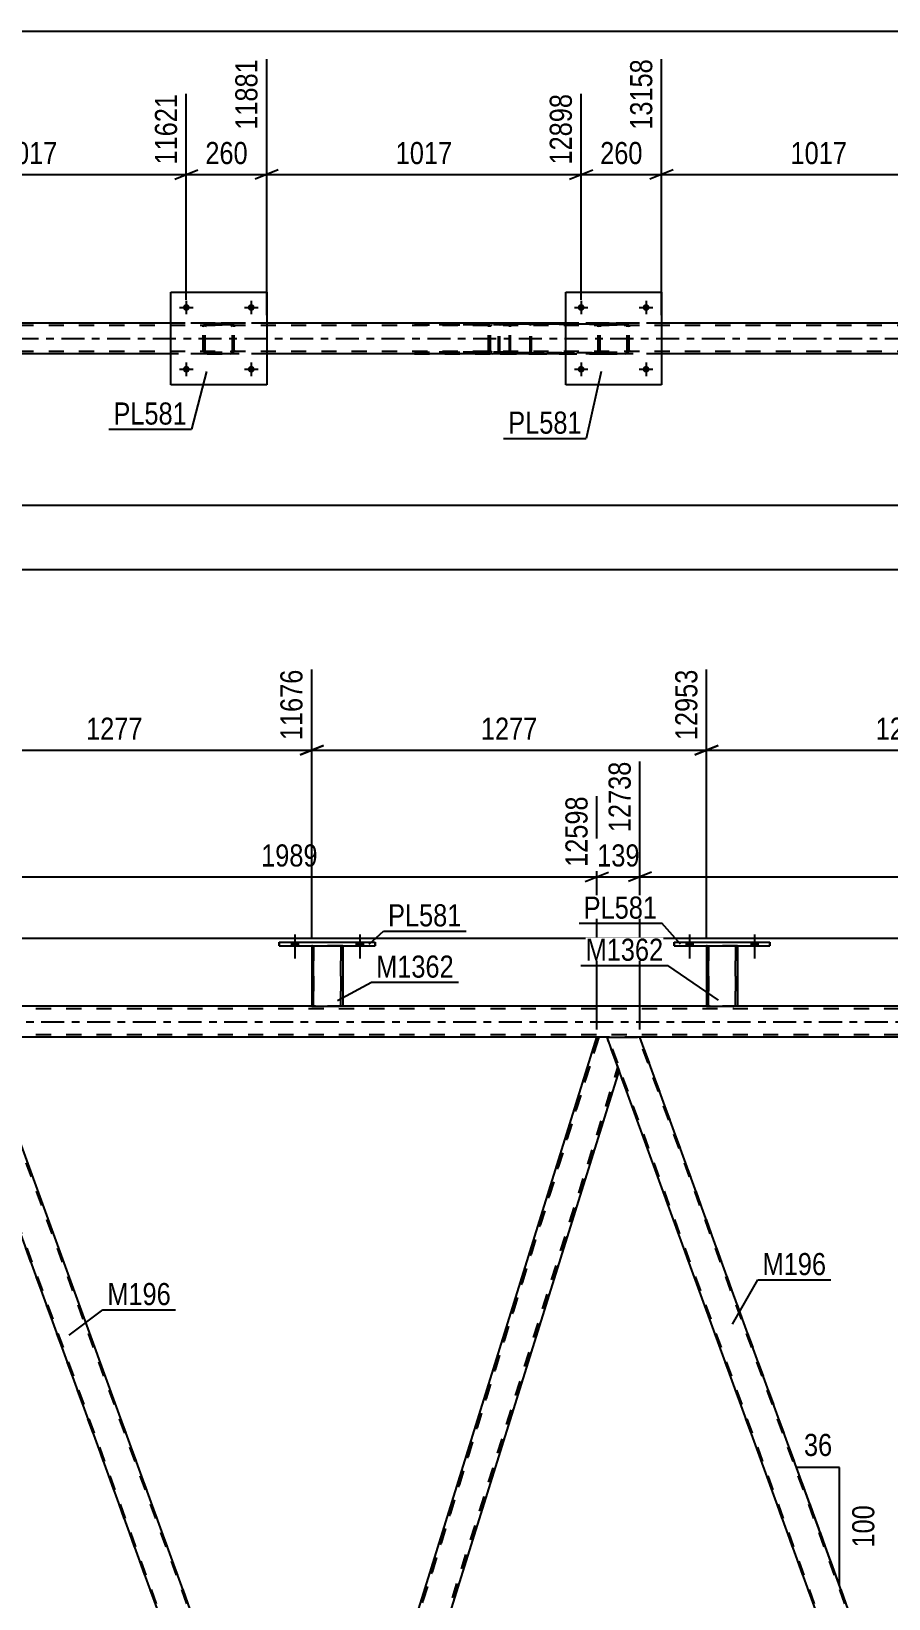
# Model space of a CAD drawing. Header units: millimetres. Extents: x 0 to 1757, y 0 to 560.
# Drawn here: x 1466.3 to 1577.2, y 352.1 to 555 of the extents above; entities that cross this region are included whole.
import ezdxf

# ---------------------------------------------------------------- set-up
doc = ezdxf.new("R2010")
doc.units = ezdxf.units.MM
doc.linetypes.add('DXK_LINE_DOT2', pattern=[3.9198, 1.9599, -1.9599])
doc.linetypes.add('DXK_LINE_DOT3', pattern=[5.9187, 2.979, -0.9799, 0.9799, -0.9799])
doc.styles.add('Arial Narrow', font='ARIALN.TTF', dxfattribs={"height": 0.2})

# ---------------------------------------------------------------- blocks, each defined once
blk = doc.blocks.new('Part-814276635-2739 - 2523')
at = {"color": 2, "linetype": 'Continuous'}
for p, q in [((1484.36, 509.28), (1484.36, 521.28)), ((1484.36, 521.28), (1496.76, 521.28)), ((1496.76, 521.28), (1496.76, 509.28)), ((1496.76, 509.28), (1484.36, 509.28))]:
    blk.add_line(p, q, dxfattribs=at)
blk = doc.blocks.new('Part-814276635-2734 - 2523')
at = {"color": 7, "linetype": 'DXK_LINE_DOT2'}
for p, q in [((1539.64, 516.8), (1539.68, 516.99)), ((1539.68, 516.99), (1539.64, 516.8)), ((1539.64, 513.76), (1539.64, 516.8)), ((1539.9, 516.9), (1539.88, 516.8)), ((1539.88, 513.76), (1539.88, 516.8)), ((1539.9, 516.9), (1539.95, 516.97)), ((1539.95, 516.97), (1539.9, 516.9)), ((1539.94, 517.25), (1540.12, 517.28)), ((1540.12, 517.28), (1539.94, 517.25)), ((1539.95, 516.97), (1540.03, 517.03)), ((1540.03, 517.03), (1539.95, 516.97)), ((1540.03, 517.03), (1540.12, 517.04)), ((1540.12, 517.04), (1540.03, 517.03)), ((1540.12, 517.28), (1543.16, 517.28)), ((1540.12, 517.28), (1540.12, 517.28)), ((1540.12, 517.28), (1543.16, 517.28)), ((1540.12, 517.04), (1543.16, 517.04)), ((1540.12, 517.04), (1540.12, 517.04)), ((1543.16, 517.04), (1540.12, 517.04)), ((1543.16, 517.28), (1543.16, 517.28)), ((1543.16, 517.28), (1543.35, 517.25)), ((1543.35, 517.25), (1543.16, 517.28)), ((1543.16, 517.04), (1543.16, 517.04)), ((1543.16, 517.04), (1543.25, 517.03)), ((1543.25, 517.03), (1543.16, 517.04)), ((1543.25, 517.03), (1543.33, 516.97)), ((1543.33, 516.97), (1543.25, 517.03)), ((1543.33, 516.97), (1543.38, 516.9)), ((1543.4, 516.8), (1543.38, 516.9)), ((1543.4, 513.76), (1543.4, 516.8)), ((1543.61, 516.99), (1543.64, 516.8)), ((1543.64, 516.8), (1543.61, 516.99)), ((1543.64, 513.76), (1543.64, 516.8)), ((1539.68, 513.58), (1539.64, 513.76)), ((1539.64, 513.76), (1539.68, 513.58)), ((1539.9, 513.67), (1539.88, 513.76)), ((1539.95, 513.6), (1539.9, 513.67)), ((1540.03, 513.54), (1539.95, 513.6)), ((1539.95, 513.6), (1540.03, 513.54)), ((1540.12, 513.52), (1540.03, 513.54)), ((1540.03, 513.54), (1540.12, 513.52)), ((1540.12, 513.52), (1543.16, 513.52)), ((1540.12, 513.52), (1540.12, 513.52)), ((1540.12, 513.52), (1543.16, 513.52)), ((1543.25, 513.54), (1543.16, 513.52)), ((1543.16, 513.52), (1543.25, 513.54)), ((1543.16, 513.52), (1543.16, 513.52)), ((1543.33, 513.6), (1543.25, 513.54)), ((1543.25, 513.54), (1543.33, 513.6)), ((1543.38, 513.67), (1543.33, 513.6)), ((1543.33, 513.6), (1543.38, 513.67)), ((1543.4, 513.76), (1543.38, 513.67)), ((1543.64, 513.76), (1543.61, 513.58)), ((1543.61, 513.58), (1543.64, 513.76)), ((1540.12, 513.28), (1539.94, 513.32)), ((1539.94, 513.32), (1540.12, 513.28)), ((1540.12, 513.28), (1543.16, 513.28)), ((1540.12, 513.28), (1540.12, 513.28)), ((1540.12, 513.28), (1543.16, 513.28)), ((1543.35, 513.32), (1543.16, 513.28)), ((1543.16, 513.28), (1543.35, 513.32)), ((1543.16, 513.28), (1543.16, 513.28))]:
    blk.add_line(p, q, dxfattribs=at)
at = {"color": 7, "linetype": 'DXK_LINE_DOT3'}
blk.add_line((1541.64, 515.28), (1541.64, 515.28), dxfattribs=at)
at = {"color": 7, "linetype": 'DXK_LINE_DOT2'}
for centre, start, end in [((1540.12, 516.8), 112.5001, 157.5001), ((1540.12, 516.8), 112.5001, 157.5001), ((1543.16, 516.8), 22.5001, 67.5001), ((1543.16, 516.8), 22.5001, 67.5001), ((1540.12, 513.76), 202.5001, 247.5001), ((1540.12, 513.76), 202.5001, 247.5001), ((1543.16, 513.76), 292.5001, 337.5001), ((1543.16, 513.76), 292.5001, 337.5001)]:
    blk.add_arc(centre, 0.48, start, end, dxfattribs=at)
blk = doc.blocks.new('Part-814276635-2614 - 2523')
at = {"color": 7, "linetype": 'DXK_LINE_DOT2'}
for p, q in [((1670.42, 516.96), (1067.72, 516.96)), ((1670.42, 517.28), (1094.96, 517.28)), ((1496.76, 517.28), (1484.36, 517.28)), ((1547.84, 517.28), (1535.44, 517.28)), ((1670.42, 513.6), (1067.72, 513.6)), ((1650, 513.28), (1075.72, 513.28)), ((1496.76, 513.28), (1484.36, 513.28)), ((1547.84, 513.28), (1535.44, 513.28))]:
    blk.add_line(p, q, dxfattribs=at)
at = {"color": 2, "linetype": 'Continuous'}
for p, q in [((1484.36, 517.28), (1445.68, 517.28)), ((1535.44, 517.28), (1496.76, 517.28)), ((1586.52, 517.28), (1547.84, 517.28)), ((1484.36, 513.28), (1445.68, 513.28)), ((1535.44, 513.28), (1496.76, 513.28)), ((1586.52, 513.28), (1547.84, 513.28))]:
    blk.add_line(p, q, dxfattribs=at)
at = {"color": 7, "linetype": 'DXK_LINE_DOT3'}
blk.add_line((1067.72, 515.28), (1670.42, 515.28), dxfattribs=at)
blk = doc.blocks.new('Part-814276635-2649 - 2523')
at = {"color": 7, "linetype": 'DXK_LINE_DOT2'}
for p, q in [((1515.88, 517.28), (1525.95, 517.28)), ((1515.88, 517.04), (1525.95, 517.04)), ((1528.04, 517.28), (1519.07, 517.28)), ((1528.04, 517.04), (1519.07, 517.04)), ((1525.47, 516.94), (1525.44, 516.8)), ((1525.44, 513.76), (1525.44, 516.8)), ((1525.48, 516.99), (1525.47, 516.94)), ((1525.7, 516.8), (1525.71, 516.9)), ((1525.7, 513.76), (1525.7, 516.8)), ((1525.71, 516.9), (1525.77, 516.97)), ((1525.95, 517.28), (1525.75, 517.25)), ((1525.77, 516.97), (1525.85, 517.03)), ((1525.85, 517.03), (1525.95, 517.04)), ((1525.95, 517.28), (1528.04, 517.28)), ((1528.04, 517.04), (1525.95, 517.04)), ((1526.76, 517.28), (1526.76, 517.04)), ((1528.14, 517.25), (1528.04, 517.28)), ((1528.04, 517.04), (1528.09, 517.03)), ((1528.09, 517.03), (1528.13, 516.97)), ((1528.13, 516.97), (1528.16, 516.9)), ((1528.23, 517.14), (1528.14, 517.25)), ((1528.16, 516.9), (1528.17, 516.8)), ((1528.17, 513.76), (1528.17, 516.8)), ((1528.29, 516.99), (1528.23, 517.14)), ((1528.31, 516.8), (1528.29, 516.99)), ((1528.31, 513.76), (1528.31, 516.8)), ((1515.88, 513.52), (1526.96, 513.52)), ((1528.04, 513.52), (1519.07, 513.52)), ((1525.44, 513.76), (1525.46, 513.68)), ((1525.46, 513.68), (1525.48, 513.58)), ((1525.71, 513.67), (1525.7, 513.76)), ((1525.77, 513.6), (1525.71, 513.67)), ((1525.85, 513.54), (1525.77, 513.6)), ((1525.95, 513.52), (1525.85, 513.54)), ((1526.76, 513.28), (1526.76, 513.52)), ((1526.96, 513.52), (1528.04, 513.52)), ((1528.09, 513.54), (1528.04, 513.52)), ((1528.13, 513.6), (1528.09, 513.54)), ((1528.16, 513.67), (1528.13, 513.6)), ((1528.14, 513.32), (1528.23, 513.43)), ((1528.17, 513.76), (1528.16, 513.67)), ((1528.23, 513.43), (1528.24, 513.46)), ((1528.24, 513.46), (1528.29, 513.58)), ((1528.29, 513.58), (1528.31, 513.76)), ((1515.88, 513.28), (1525.95, 513.28)), ((1528.04, 513.28), (1519.07, 513.28)), ((1525.75, 513.32), (1525.95, 513.28)), ((1528.04, 513.28), (1525.95, 513.28)), ((1528.04, 513.28), (1528.14, 513.32))]:
    blk.add_line(p, q, dxfattribs=at)
blk.add_arc((1525.93, 513.78), 0.492, 203.8496, 248.806, dxfattribs=at)
blk = doc.blocks.new('Part-814276635-2733 - 2523')
at = {"color": 2, "linetype": 'Continuous'}
for p, q in [((1535.44, 509.28), (1535.44, 521.28)), ((1535.44, 521.28), (1547.84, 521.28)), ((1547.84, 521.28), (1547.84, 509.28)), ((1547.84, 509.28), (1535.44, 509.28))]:
    blk.add_line(p, q, dxfattribs=at)
blk = doc.blocks.new('Part-814276635-2750 - 2523')
at = {"color": 7, "linetype": 'DXK_LINE_DOT2'}
for p, q in [((1488.56, 516.8), (1488.6, 516.99)), ((1488.6, 516.99), (1488.56, 516.8)), ((1488.56, 513.76), (1488.56, 516.8)), ((1488.82, 516.9), (1488.8, 516.8)), ((1488.8, 513.76), (1488.8, 516.8)), ((1488.82, 516.9), (1488.87, 516.97)), ((1488.87, 516.97), (1488.82, 516.9)), ((1488.86, 517.25), (1489.04, 517.28)), ((1489.04, 517.28), (1488.86, 517.25)), ((1488.87, 516.97), (1488.95, 517.03)), ((1488.95, 517.03), (1488.87, 516.97)), ((1488.95, 517.03), (1489.04, 517.04)), ((1489.04, 517.04), (1488.95, 517.03)), ((1489.04, 517.28), (1492.08, 517.28)), ((1489.04, 517.28), (1489.04, 517.28)), ((1489.04, 517.28), (1492.08, 517.28)), ((1489.04, 517.04), (1492.08, 517.04)), ((1489.04, 517.04), (1489.04, 517.04)), ((1492.08, 517.04), (1489.04, 517.04)), ((1492.08, 517.28), (1492.08, 517.28)), ((1492.08, 517.28), (1492.27, 517.25)), ((1492.27, 517.25), (1492.08, 517.28)), ((1492.08, 517.04), (1492.08, 517.04)), ((1492.08, 517.04), (1492.17, 517.03)), ((1492.17, 517.03), (1492.08, 517.04)), ((1492.17, 517.03), (1492.25, 516.97)), ((1492.25, 516.97), (1492.17, 517.03)), ((1492.25, 516.97), (1492.3, 516.9)), ((1492.32, 516.8), (1492.3, 516.9)), ((1492.32, 513.76), (1492.32, 516.8)), ((1492.53, 516.99), (1492.56, 516.8)), ((1492.56, 516.8), (1492.53, 516.99)), ((1492.56, 513.76), (1492.56, 516.8)), ((1488.6, 513.58), (1488.56, 513.76)), ((1488.56, 513.76), (1488.6, 513.58)), ((1488.82, 513.67), (1488.8, 513.76)), ((1488.87, 513.59), (1488.82, 513.67)), ((1488.95, 513.54), (1488.87, 513.59)), ((1488.87, 513.59), (1488.95, 513.54)), ((1489.04, 513.52), (1488.95, 513.54)), ((1488.95, 513.54), (1489.04, 513.52)), ((1489.04, 513.52), (1492.08, 513.52)), ((1489.04, 513.52), (1489.04, 513.52)), ((1489.04, 513.52), (1492.08, 513.52)), ((1492.17, 513.54), (1492.08, 513.52)), ((1492.08, 513.52), (1492.17, 513.54)), ((1492.08, 513.52), (1492.08, 513.52)), ((1492.25, 513.59), (1492.17, 513.54)), ((1492.17, 513.54), (1492.25, 513.59)), ((1492.3, 513.67), (1492.25, 513.59)), ((1492.25, 513.59), (1492.3, 513.67)), ((1492.32, 513.76), (1492.3, 513.67)), ((1492.56, 513.76), (1492.53, 513.58)), ((1492.53, 513.58), (1492.56, 513.76)), ((1489.04, 513.28), (1488.86, 513.32)), ((1488.86, 513.32), (1489.04, 513.28)), ((1489.04, 513.28), (1492.08, 513.28)), ((1489.04, 513.28), (1489.04, 513.28)), ((1489.04, 513.28), (1492.08, 513.28)), ((1492.27, 513.32), (1492.08, 513.28)), ((1492.08, 513.28), (1492.27, 513.32)), ((1492.08, 513.28), (1492.08, 513.28))]:
    blk.add_line(p, q, dxfattribs=at)
at = {"color": 7, "linetype": 'DXK_LINE_DOT3'}
blk.add_line((1490.56, 515.28), (1490.56, 515.28), dxfattribs=at)
at = {"color": 7, "linetype": 'DXK_LINE_DOT2'}
for centre, start, end in [((1489.04, 516.8), 112.5001, 157.5001), ((1489.04, 516.8), 112.5001, 157.5001), ((1492.08, 516.8), 22.5001, 67.5001), ((1492.08, 516.8), 22.5001, 67.5001), ((1489.04, 513.76), 202.5001, 247.5001), ((1489.04, 513.76), 202.5001, 247.5001), ((1492.08, 513.76), 292.5001, 337.5001), ((1492.08, 513.76), 292.5001, 337.5001)]:
    blk.add_arc(centre, 0.48, start, end, dxfattribs=at)
blk = doc.blocks.new('Part-814276635-2761 - 2523')
at = {"color": 7, "linetype": 'DXK_LINE_DOT2'}
for p, q in [((1526.79, 517.09), (1526.76, 516.96)), ((1526.76, 513.6), (1526.76, 516.96)), ((1526.93, 516.96), (1526.95, 517.03)), ((1526.93, 513.6), (1526.93, 516.96)), ((1526.95, 517.03), (1526.98, 517.08)), ((1527.1, 517.28), (1526.97, 517.26)), ((1526.98, 517.08), (1527.01, 517.1)), ((1527.01, 517.1), (1527.04, 517.11)), ((1527.04, 517.11), (1527.1, 517.12)), ((1527.1, 517.28), (1530.68, 517.28)), ((1527.1, 517.28), (1538.86, 517.28)), ((1538.86, 517.12), (1527.1, 517.12)), ((1527.1, 517.12), (1530.68, 517.12)), ((1530.68, 517.28), (1542.43, 517.28)), ((1530.81, 517.26), (1530.68, 517.28)), ((1530.68, 517.12), (1542.43, 517.12)), ((1530.68, 517.12), (1530.74, 517.11)), ((1530.74, 517.11), (1530.8, 517.08)), ((1530.8, 517.08), (1530.84, 517.03)), ((1530.84, 517.03), (1530.85, 516.96)), ((1530.85, 513.6), (1530.85, 516.96)), ((1531.02, 516.96), (1530.99, 517.09)), ((1531.02, 513.6), (1531.02, 516.96)), ((1526.76, 513.6), (1526.79, 513.48)), ((1526.95, 513.54), (1526.93, 513.6)), ((1526.98, 513.49), (1526.95, 513.54)), ((1526.98, 513.49), (1527.01, 513.47)), ((1527.01, 513.47), (1527.04, 513.46)), ((1527.04, 513.46), (1527.1, 513.44)), ((1538.86, 513.44), (1527.1, 513.44)), ((1527.1, 513.44), (1530.68, 513.44)), ((1530.74, 513.46), (1530.68, 513.44)), ((1530.68, 513.44), (1542.43, 513.44)), ((1530.8, 513.49), (1530.74, 513.46)), ((1530.84, 513.54), (1530.8, 513.49)), ((1530.85, 513.6), (1530.84, 513.54)), ((1530.99, 513.48), (1531.02, 513.6)), ((1526.97, 513.31), (1527.1, 513.28)), ((1527.1, 513.28), (1530.68, 513.28)), ((1527.1, 513.28), (1538.86, 513.28)), ((1530.68, 513.28), (1530.81, 513.31)), ((1530.68, 513.28), (1542.43, 513.28))]:
    blk.add_line(p, q, dxfattribs=at)
for centre, start, end in [((1530.69, 516.95), 24.3201, 69.2418), ((1527.09, 513.62), 204.3201, 249.2418), ((1530.69, 513.62), 290.7585, 335.6802)]:
    blk.add_arc(centre, 0.331, start, end, dxfattribs=at)
blk = doc.blocks.new('Bolt-814276635-2763 - 2523')
at = {"linetype": 'Continuous'}
for points in [[(1537.88, 511.29, -1), (1537, 511.29, -1)], [(1546.28, 511.29, -1), (1545.4, 511.29, -1)]]:
    blk.add_hatch(color=1, dxfattribs=at).paths.add_polyline_path(points)
at = {"color": 1, "linetype": 'Continuous'}
for p, q in [((1537.44, 512.17), (1537.44, 510.41)), ((1545.84, 512.17), (1545.84, 510.41)), ((1536.56, 511.29), (1538.32, 511.29)), ((1544.96, 511.29), (1546.72, 511.29))]:
    blk.add_line(p, q, dxfattribs=at)
blk = doc.blocks.new('Bolt-814276635-2764 - 2523')
at = {"linetype": 'Continuous'}
for points in [[(1486.8, 519.29, -1), (1485.92, 519.29, -1)], [(1495.2, 519.29, -1), (1494.32, 519.29, -1)]]:
    blk.add_hatch(color=1, dxfattribs=at).paths.add_polyline_path(points)
at = {"color": 1, "linetype": 'Continuous'}
for p, q in [((1486.36, 520.17), (1486.36, 518.41)), ((1494.76, 520.17), (1494.76, 518.41)), ((1485.48, 519.29), (1487.24, 519.29)), ((1493.88, 519.29), (1495.64, 519.29))]:
    blk.add_line(p, q, dxfattribs=at)
blk = doc.blocks.new('Bolt-814276635-2765 - 2523')
at = {"linetype": 'Continuous'}
for points in [[(1486.8, 511.29, -1), (1485.92, 511.29, -1)], [(1495.2, 511.29, -1), (1494.32, 511.29, -1)]]:
    blk.add_hatch(color=1, dxfattribs=at).paths.add_polyline_path(points)
at = {"color": 1, "linetype": 'Continuous'}
for p, q in [((1486.36, 512.17), (1486.36, 510.41)), ((1494.76, 512.17), (1494.76, 510.41)), ((1485.48, 511.29), (1487.24, 511.29)), ((1493.88, 511.29), (1495.64, 511.29))]:
    blk.add_line(p, q, dxfattribs=at)
blk = doc.blocks.new('Bolt-814276635-2814 - 2523')
at = {"linetype": 'Continuous'}
for points in [[(1537.88, 519.29, -1), (1537, 519.29, -1)], [(1546.28, 519.29, -1), (1545.4, 519.29, -1)]]:
    blk.add_hatch(color=1, dxfattribs=at).paths.add_polyline_path(points)
at = {"color": 1, "linetype": 'Continuous'}
for p, q in [((1537.44, 520.17), (1537.44, 518.41)), ((1545.84, 520.17), (1545.84, 518.41)), ((1536.56, 519.29), (1538.32, 519.29)), ((1544.96, 519.29), (1546.72, 519.29))]:
    blk.add_line(p, q, dxfattribs=at)
blk = doc.blocks.new('Part-814276635-3757 - 3541')
at = {"color": 2, "linetype": 'Continuous'}
for p, q in [((1502.77, 307.07), (1539.47, 424.82)), ((1540.79, 424.82), (1539.47, 424.82)), ((1542.32, 420.62), (1540.79, 424.82)), ((1542.34, 420.57), (1505.88, 303.6)), ((1504.03, 303.6), (1502.79, 307.02))]:
    blk.add_line(p, q, dxfattribs=at)
at = {"color": 7, "linetype": 'DXK_LINE_DOT2'}
for p, q in [((1539.47, 424.82), (1502.77, 307.07)), ((1539.72, 424.82), (1502.91, 306.7)), ((1502.91, 306.7), (1539.72, 424.82)), ((1542.34, 420.57), (1540.79, 424.82)), ((1505.63, 303.6), (1542.2, 420.94)), ((1505.63, 303.6), (1542.2, 420.94)), ((1505.88, 303.6), (1542.34, 420.57)), ((1542.2, 420.94), (1542.2, 420.94)), ((1542.32, 420.62), (1542.34, 420.57)), ((1542.34, 420.57), (1542.34, 420.57)), ((1504.03, 303.6), (1502.77, 307.07)), ((1502.77, 307.07), (1502.77, 307.07)), ((1502.77, 307.07), (1502.79, 307.02)), ((1502.91, 306.7), (1502.91, 306.7)), ((1505.88, 303.6), (1504.03, 303.6))]:
    blk.add_line(p, q, dxfattribs=at)
blk = doc.blocks.new('Part-814276635-3666 - 3541')
at = {"color": 2, "linetype": 'Continuous'}
for p, q in [((1502.59, 436.66), (1502.59, 428.82)), ((1506.59, 436.66), (1506.59, 428.82)), ((1502.59, 428.82), (1502.59, 428.82)), ((1502.59, 428.82), (1506.11, 428.82)), ((1506.45, 428.82), (1506.11, 428.82)), ((1506.55, 428.82), (1506.45, 428.82)), ((1506.59, 428.82), (1506.55, 428.82)), ((1506.59, 428.82), (1506.59, 428.82))]:
    blk.add_line(p, q, dxfattribs=at)
at = {"color": 7, "linetype": 'DXK_LINE_DOT2'}
for p, q in [((1506.59, 436.66), (1502.59, 436.66)), ((1502.59, 436.66), (1502.59, 428.82)), ((1502.59, 436.66), (1502.59, 436.66)), ((1502.83, 428.82), (1502.83, 436.66)), ((1502.83, 436.66), (1502.83, 428.82)), ((1506.35, 428.82), (1506.35, 436.66)), ((1506.35, 436.66), (1506.35, 428.82)), ((1506.59, 436.66), (1506.59, 436.66)), ((1506.59, 436.66), (1506.59, 436.66)), ((1506.59, 436.66), (1506.59, 428.82)), ((1502.59, 428.82), (1502.59, 428.82)), ((1502.83, 428.82), (1502.83, 428.82)), ((1503.07, 428.82), (1502.83, 428.82)), ((1503.07, 428.82), (1503.07, 428.82)), ((1503.07, 428.82), (1503.07, 428.82)), ((1506.29, 428.82), (1506.11, 428.82)), ((1506.45, 428.82), (1506.2, 428.82)), ((1506.33, 428.82), (1506.35, 428.82)), ((1506.35, 428.82), (1506.35, 428.82))]:
    blk.add_line(p, q, dxfattribs=at)
blk = doc.blocks.new('Part-814276635-3611 - 3541')
at = {"color": 2, "linetype": 'Continuous'}
for p, q in [((1498.39, 436.66), (1498.39, 437.14)), ((1498.39, 437.14), (1498.39, 437.14)), ((1498.39, 437.14), (1510.79, 437.14)), ((1498.39, 436.66), (1498.39, 436.66)), ((1498.39, 436.66), (1510.79, 436.66)), ((1510.79, 437.14), (1510.79, 436.66)), ((1510.79, 437.14), (1510.79, 437.14)), ((1510.79, 436.66), (1510.79, 436.66))]:
    blk.add_line(p, q, dxfattribs=at)
at = {"color": 7, "linetype": 'DXK_LINE_DOT2'}
for p, q in [((1498.39, 437.14), (1498.39, 436.66)), ((1498.39, 437.14), (1510.79, 437.14)), ((1498.39, 436.66), (1510.79, 436.66)), ((1510.79, 436.66), (1510.79, 437.14))]:
    blk.add_line(p, q, dxfattribs=at)
blk = doc.blocks.new('Bolt-814276635-3561 - 3541')
at = {"linetype": 'Continuous'}
for points in [[(1499.95, 436.66), (1500.83, 436.66), (1500.83, 437.14), (1499.95, 437.14)], [(1508.35, 436.66), (1509.23, 436.66), (1509.23, 437.14), (1508.35, 437.14)]]:
    blk.add_hatch(color=1, dxfattribs=at).paths.add_polyline_path(points)
at = {"color": 1, "linetype": 'Continuous'}
for p, q in [((1499.95, 437.14), (1499.95, 436.66)), ((1500.39, 438.14), (1500.39, 435.02)), ((1500.83, 437.14), (1500.83, 436.66)), ((1508.35, 437.14), (1508.35, 436.66)), ((1508.79, 438.14), (1508.79, 435.02)), ((1509.23, 437.14), (1509.23, 436.66))]:
    blk.add_line(p, q, dxfattribs=at)
blk = doc.blocks.new('Bolt-814276635-3562 - 3541')
at = {"linetype": 'Continuous'}
for points in [[(1499.95, 436.66), (1500.83, 436.66), (1500.83, 437.14), (1499.95, 437.14)], [(1508.35, 436.66), (1509.23, 436.66), (1509.23, 437.14), (1508.35, 437.14)]]:
    blk.add_hatch(color=1, dxfattribs=at).paths.add_polyline_path(points)
at = {"color": 1, "linetype": 'Continuous'}
for p, q in [((1499.95, 437.14), (1499.95, 436.66)), ((1500.39, 438.14), (1500.39, 435.02)), ((1500.83, 437.14), (1500.83, 436.66)), ((1508.35, 437.14), (1508.35, 436.66)), ((1508.79, 438.14), (1508.79, 435.02)), ((1509.23, 437.14), (1509.23, 436.66))]:
    blk.add_line(p, q, dxfattribs=at)
blk = doc.blocks.new('Bolt-814276635-3563 - 3541')
at = {"linetype": 'Continuous'}
for points in [[(1551.03, 436.66), (1551.91, 436.66), (1551.91, 437.14), (1551.03, 437.14)], [(1559.43, 436.66), (1560.31, 436.66), (1560.31, 437.14), (1559.43, 437.14)]]:
    blk.add_hatch(color=1, dxfattribs=at).paths.add_polyline_path(points)
at = {"color": 1, "linetype": 'Continuous'}
for p, q in [((1551.03, 437.14), (1551.03, 436.66)), ((1551.47, 438.14), (1551.47, 435.02)), ((1551.91, 437.14), (1551.91, 436.66)), ((1559.43, 437.14), (1559.43, 436.66)), ((1559.87, 438.14), (1559.87, 435.02)), ((1560.31, 437.14), (1560.31, 436.66))]:
    blk.add_line(p, q, dxfattribs=at)
blk = doc.blocks.new('Bolt-814276635-3564 - 3541')
at = {"linetype": 'Continuous'}
for points in [[(1551.03, 436.66), (1551.91, 436.66), (1551.91, 437.14), (1551.03, 437.14)], [(1559.43, 436.66), (1560.31, 436.66), (1560.31, 437.14), (1559.43, 437.14)]]:
    blk.add_hatch(color=1, dxfattribs=at).paths.add_polyline_path(points)
at = {"color": 1, "linetype": 'Continuous'}
for p, q in [((1551.03, 437.14), (1551.03, 436.66)), ((1551.47, 438.14), (1551.47, 435.02)), ((1551.91, 437.14), (1551.91, 436.66)), ((1559.43, 437.14), (1559.43, 436.66)), ((1559.87, 438.14), (1559.87, 435.02)), ((1560.31, 437.14), (1560.31, 436.66))]:
    blk.add_line(p, q, dxfattribs=at)
blk = doc.blocks.new('Part-814276635-3616 - 3541')
at = {"color": 2, "linetype": 'Continuous'}
for p, q in [((1553.67, 436.66), (1553.67, 428.82)), ((1557.67, 436.66), (1557.67, 428.82)), ((1553.67, 428.82), (1553.67, 428.82)), ((1553.67, 428.82), (1557.19, 428.82)), ((1557.53, 428.82), (1557.19, 428.82)), ((1557.63, 428.82), (1557.53, 428.82)), ((1557.67, 428.82), (1557.63, 428.82)), ((1557.67, 428.82), (1557.67, 428.82))]:
    blk.add_line(p, q, dxfattribs=at)
at = {"color": 7, "linetype": 'DXK_LINE_DOT2'}
for p, q in [((1557.67, 436.66), (1553.67, 436.66)), ((1553.67, 436.66), (1553.67, 428.82)), ((1553.67, 436.66), (1553.67, 436.66)), ((1553.91, 428.82), (1553.91, 436.66)), ((1553.91, 436.66), (1553.91, 428.82)), ((1557.43, 428.82), (1557.43, 436.66)), ((1557.43, 436.66), (1557.43, 428.82)), ((1557.67, 436.66), (1557.67, 436.66)), ((1557.67, 436.66), (1557.67, 436.66)), ((1557.67, 436.66), (1557.67, 428.82)), ((1553.67, 428.82), (1553.67, 428.82)), ((1553.91, 428.82), (1553.91, 428.82)), ((1554.15, 428.82), (1553.91, 428.82)), ((1554.15, 428.82), (1554.15, 428.82)), ((1554.15, 428.82), (1554.15, 428.82)), ((1557.37, 428.82), (1557.19, 428.82)), ((1557.53, 428.82), (1557.28, 428.82)), ((1557.41, 428.82), (1557.43, 428.82)), ((1557.43, 428.82), (1557.43, 428.82))]:
    blk.add_line(p, q, dxfattribs=at)
blk = doc.blocks.new('Part-814276635-3621 - 3541')
at = {"color": 2, "linetype": 'Continuous'}
for p, q in [((1549.47, 436.66), (1549.47, 437.14)), ((1549.47, 437.14), (1549.47, 437.14)), ((1549.47, 437.14), (1561.87, 437.14)), ((1549.47, 436.66), (1549.47, 436.66)), ((1549.47, 436.66), (1561.87, 436.66)), ((1561.87, 437.14), (1561.87, 436.66)), ((1561.87, 437.14), (1561.87, 437.14)), ((1561.87, 436.66), (1561.87, 436.66))]:
    blk.add_line(p, q, dxfattribs=at)
at = {"color": 7, "linetype": 'DXK_LINE_DOT2'}
for p, q in [((1549.47, 437.14), (1549.47, 436.66)), ((1549.47, 437.14), (1561.87, 437.14)), ((1549.47, 436.66), (1561.87, 436.66)), ((1561.87, 436.66), (1561.87, 437.14))]:
    blk.add_line(p, q, dxfattribs=at)
blk = doc.blocks.new('Part-814276635-3731 - 3541')
at = {"color": 2, "linetype": 'Continuous'}
for p, q in [((1540.82, 424.82), (1540.79, 424.82)), ((1540.82, 424.82), (1544.71, 424.82)), ((1545.05, 424.82), (1544.71, 424.82)), ((1587.41, 308.42), (1545.05, 424.82)), ((1545.05, 424.82), (1545.05, 424.82)), ((1583.16, 308.42), (1542.32, 420.62))]:
    blk.add_line(p, q, dxfattribs=at)
at = {"color": 7, "linetype": 'DXK_LINE_DOT2'}
for p, q in [((1584.91, 303.6), (1540.79, 424.82)), ((1542.32, 420.62), (1540.79, 424.82)), ((1540.79, 424.82), (1540.79, 424.82)), ((1540.79, 424.82), (1540.79, 424.82)), ((1585.08, 303.6), (1540.96, 424.82)), ((1585.08, 303.6), (1540.96, 424.82)), ((1540.96, 424.82), (1540.96, 424.82)), ((1541.13, 424.82), (1541.13, 424.82)), ((1541.13, 424.82), (1541.13, 424.82)), ((1589, 303.6), (1544.88, 424.82)), ((1589, 303.6), (1544.88, 424.82)), ((1544.88, 424.82), (1544.88, 424.82)), ((1589.17, 303.6), (1545.05, 424.82)), ((1584.91, 303.6), (1583.16, 308.42)), ((1589.17, 303.6), (1587.41, 308.42)), ((1589.17, 303.6), (1584.91, 303.6))]:
    blk.add_line(p, q, dxfattribs=at)
blk = doc.blocks.new('Part-814276635-3816 - 3541')
at = {"color": 2, "linetype": 'Continuous'}
for p, q in [((1455.68, 424.82), (1455.66, 424.82)), ((1455.68, 424.82), (1459.57, 424.82)), ((1459.91, 424.82), (1459.57, 424.82)), ((1502.79, 307.02), (1459.91, 424.82)), ((1459.91, 424.82), (1459.91, 424.82)), ((1499.78, 303.6), (1457.19, 420.62))]:
    blk.add_line(p, q, dxfattribs=at)
at = {"color": 7, "linetype": 'DXK_LINE_DOT2'}
for p, q in [((1499.78, 303.6), (1455.66, 424.82)), ((1456.93, 421.31), (1455.66, 424.82)), ((1455.66, 424.82), (1455.66, 424.82)), ((1455.66, 424.82), (1455.66, 424.82)), ((1499.95, 303.6), (1455.83, 424.82)), ((1499.95, 303.6), (1455.83, 424.82)), ((1455.83, 424.82), (1455.83, 424.82)), ((1456, 424.82), (1456, 424.82)), ((1456, 424.82), (1456, 424.82)), ((1503.86, 303.6), (1459.74, 424.82)), ((1503.86, 303.6), (1459.74, 424.82)), ((1459.74, 424.82), (1459.74, 424.82)), ((1504.03, 303.6), (1459.91, 424.82)), ((1457.19, 420.62), (1456.93, 421.31)), ((1504.03, 303.6), (1502.79, 307.02)), ((1504.03, 303.6), (1499.78, 303.6))]:
    blk.add_line(p, q, dxfattribs=at)
blk = doc.blocks.new('Part-814276635-3827 - 3541')
at = {"color": 7, "linetype": 'DXK_LINE_DOT2'}
for p, q in [((1684.45, 428.5), (1035.53, 428.5)), ((1506.59, 428.82), (1502.59, 428.82)), ((1557.67, 428.82), (1553.67, 428.82)), ((1684.45, 425.14), (1035.53, 425.14)), ((1545.05, 424.82), (1539.47, 424.82))]:
    blk.add_line(p, q, dxfattribs=at)
at = {"color": 2, "linetype": 'Continuous'}
for p, q in [((1502.59, 428.82), (1455.51, 428.82)), ((1553.67, 428.82), (1506.59, 428.82)), ((1604.75, 428.82), (1557.67, 428.82)), ((1539.47, 424.82), (1459.91, 424.82)), ((1624.61, 424.82), (1545.05, 424.82))]:
    blk.add_line(p, q, dxfattribs=at)
at = {"color": 7, "linetype": 'DXK_LINE_DOT3'}
blk.add_line((1035.53, 426.82), (1684.45, 426.82), dxfattribs=at)
blk = doc.blocks.new('StraightDimension-814276635-2945 - 2523')
at = {"color": 7, "linetype": 'Continuous'}
blk.add_line((1043.45, 555.04), (1671.06, 555.04), dxfattribs=at)
blk = doc.blocks.new('StraightDimension-814276635-2968 - 2523')
at = {"color": 7, "linetype": 'Continuous'}
blk.add_line((1104.92, 493.68), (1670.42, 493.68), dxfattribs=at)
blk = doc.blocks.new('StraightDimension-814276635-3169 - 2523')
at = {"color": 7, "linetype": 'Continuous'}
for p, q in [((1445.68, 518.28), (1445.68, 551.44)), ((1486.36, 520.29), (1486.36, 546.94)), ((1447.18, 537.1), (1444.18, 535.9)), ((1445.68, 536.5), (1486.36, 536.5)), ((1484.86, 535.9), (1487.86, 537.1))]:
    blk.add_line(p, q, dxfattribs=at)
at = {"color": 0, "linetype": 'Continuous'}
blk.add_wipeout([(1485.76, 547.54), (1481.56, 547.54), (1481.56, 537.2), (1485.76, 537.2)], dxfattribs=at)
at = {"color": 0}
blk.add_wipeout([(1470.28, 537.25), (1470.28, 541.45), (1461.77, 541.45), (1461.77, 537.25)], dxfattribs=at)
at = {"color": 3, "linetype": 'Continuous', "style": 'Arial Narrow'}
blk.add_text('11621', height=2.863, rotation=90.0002, dxfattribs=at).set_placement((1485.16, 537.8))
at = {"color": 3, "style": 'Arial Narrow'}
blk.add_text('1017', height=2.863, dxfattribs=at).set_placement((1462.37, 537.85))
blk = doc.blocks.new('StraightDimension-814276635-3066 - 2523')
at = {"color": 7, "linetype": 'Continuous'}
for p, q in [((1547.84, 518.28), (1547.84, 551.44)), ((1588.52, 520.29), (1588.52, 546.94)), ((1549.34, 537.1), (1546.34, 535.9)), ((1547.84, 536.5), (1588.52, 536.5)), ((1587.02, 535.9), (1590.02, 537.1))]:
    blk.add_line(p, q, dxfattribs=at)
at = {"color": 0, "linetype": 'Continuous'}
blk.add_wipeout([(1587.92, 547.54), (1583.72, 547.54), (1583.72, 537.2), (1587.92, 537.2)], dxfattribs=at)
at = {"color": 0}
blk.add_wipeout([(1572.44, 537.25), (1572.44, 541.45), (1563.93, 541.45), (1563.93, 537.25)], dxfattribs=at)
at = {"color": 3, "linetype": 'Continuous', "style": 'Arial Narrow'}
blk.add_text('14175', height=2.863, rotation=90.0002, dxfattribs=at).set_placement((1587.32, 537.8))
at = {"color": 3, "style": 'Arial Narrow'}
blk.add_text('1017', height=2.863, dxfattribs=at).set_placement((1564.53, 537.85))
blk = doc.blocks.new('StraightDimension-814276635-3115 - 2523')
at = {"color": 7, "linetype": 'Continuous'}
for p, q in [((1547.84, 518.28), (1547.84, 551.44)), ((1537.44, 520.29), (1537.44, 546.94)), ((1535.94, 535.9), (1538.94, 537.1)), ((1537.44, 536.5), (1547.84, 536.5)), ((1549.34, 537.1), (1546.34, 535.9))]:
    blk.add_line(p, q, dxfattribs=at)
at = {"color": 0}
blk.add_wipeout([(1545.98, 537.25), (1545.98, 541.45), (1539.3, 541.45), (1539.3, 537.25)], dxfattribs=at)
at = {"color": 0, "linetype": 'Continuous'}
blk.add_wipeout([(1547.24, 552.04), (1543.04, 552.04), (1543.04, 541.7), (1547.24, 541.7)], dxfattribs=at)
at = {"color": 3, "linetype": 'Continuous', "style": 'Arial Narrow'}
blk.add_text('13158', height=2.863, rotation=90.0002, dxfattribs=at).set_placement((1546.64, 542.3))
at = {"color": 3, "style": 'Arial Narrow'}
blk.add_text('260', height=2.863, dxfattribs=at).set_placement((1539.9, 537.85))
blk = doc.blocks.new('StraightDimension-814276635-3133 - 2523')
at = {"color": 7, "linetype": 'Continuous'}
for p, q in [((1496.76, 518.28), (1496.76, 551.44)), ((1537.44, 520.29), (1537.44, 546.94)), ((1498.26, 537.1), (1495.26, 535.9)), ((1496.76, 536.5), (1537.44, 536.5)), ((1535.94, 535.9), (1538.94, 537.1))]:
    blk.add_line(p, q, dxfattribs=at)
at = {"color": 0, "linetype": 'Continuous'}
blk.add_wipeout([(1536.84, 547.54), (1532.64, 547.54), (1532.64, 537.2), (1536.84, 537.2)], dxfattribs=at)
at = {"color": 0}
blk.add_wipeout([(1521.36, 537.25), (1521.36, 541.45), (1512.85, 541.45), (1512.85, 537.25)], dxfattribs=at)
at = {"color": 3, "linetype": 'Continuous', "style": 'Arial Narrow'}
blk.add_text('12898', height=2.863, rotation=90.0002, dxfattribs=at).set_placement((1536.24, 537.8))
at = {"color": 3, "style": 'Arial Narrow'}
blk.add_text('1017', height=2.863, dxfattribs=at).set_placement((1513.45, 537.85))
blk = doc.blocks.new('StraightDimension-814276635-3151 - 2523')
at = {"color": 7, "linetype": 'Continuous'}
for p, q in [((1496.76, 518.28), (1496.76, 551.44)), ((1486.36, 520.29), (1486.36, 546.94)), ((1484.86, 535.9), (1487.86, 537.1)), ((1486.36, 536.5), (1496.76, 536.5)), ((1498.26, 537.1), (1495.26, 535.9))]:
    blk.add_line(p, q, dxfattribs=at)
at = {"color": 0}
blk.add_wipeout([(1494.9, 537.25), (1494.9, 541.45), (1488.22, 541.45), (1488.22, 537.25)], dxfattribs=at)
at = {"color": 0, "linetype": 'Continuous'}
blk.add_wipeout([(1496.16, 552.04), (1491.96, 552.04), (1491.96, 541.7), (1496.16, 541.7)], dxfattribs=at)
at = {"color": 3, "linetype": 'Continuous', "style": 'Arial Narrow'}
blk.add_text('11881', height=2.863, rotation=90.0002, dxfattribs=at).set_placement((1495.56, 542.3))
at = {"color": 3, "style": 'Arial Narrow'}
blk.add_text('260', height=2.863, dxfattribs=at).set_placement((1488.82, 537.85))
blk = doc.blocks.new('StraightDimension-814276635-3491 - 2523')
at = {"color": 7, "linetype": 'Continuous'}
blk.add_line((1044.09, 485.39), (1670.42, 485.39), dxfattribs=at)
blk = doc.blocks.new('StraightDimension-814276635-4894 - 3541')
at = {"color": 7, "linetype": 'Continuous'}
for p, q in [((1502.59, 437.66), (1502.59, 472.43)), ((1553.67, 437.66), (1553.67, 472.43)), ((1504.09, 462.58), (1501.09, 461.38)), ((1502.59, 461.98), (1553.67, 461.98)), ((1552.17, 461.38), (1555.17, 462.58))]:
    blk.add_line(p, q, dxfattribs=at)
at = {"color": 0, "linetype": 'Continuous'}
blk.add_wipeout([(1553.07, 473.03), (1548.87, 473.03), (1548.87, 462.68), (1553.07, 462.68)], dxfattribs=at)
at = {"color": 0}
blk.add_wipeout([(1532.39, 462.73), (1532.39, 466.93), (1523.87, 466.93), (1523.87, 462.73)], dxfattribs=at)
at = {"color": 3, "linetype": 'Continuous', "style": 'Arial Narrow'}
blk.add_text('12953', height=2.863, rotation=90.0002, dxfattribs=at).set_placement((1552.47, 463.28))
at = {"color": 3, "style": 'Arial Narrow'}
blk.add_text('1277', height=2.863, dxfattribs=at).set_placement((1524.47, 463.33))
blk = doc.blocks.new('StraightDimension-814276635-4618 - 3541')
at = {"color": 7, "linetype": 'Continuous'}
for p, q in [((1459.91, 425.82), (1459.91, 460.51)), ((1539.47, 425.82), (1539.47, 456.01)), ((1461.41, 446.17), (1458.41, 444.97)), ((1459.91, 445.57), (1539.47, 445.57)), ((1537.97, 444.97), (1540.97, 446.17))]:
    blk.add_line(p, q, dxfattribs=at)
at = {"color": 0, "linetype": 'Continuous'}
blk.add_wipeout([(1538.87, 456.61), (1534.67, 456.61), (1534.67, 446.27), (1538.87, 446.27)], dxfattribs=at)
at = {"color": 0}
blk.add_wipeout([(1503.95, 446.32), (1503.95, 450.52), (1495.44, 450.52), (1495.44, 446.32)], dxfattribs=at)
at = {"color": 3, "linetype": 'Continuous', "style": 'Arial Narrow'}
blk.add_text('12598', height=2.863, rotation=90.0002, dxfattribs=at).set_placement((1538.27, 446.87))
at = {"color": 3, "style": 'Arial Narrow'}
blk.add_text('1989', height=2.863, dxfattribs=at).set_placement((1496.04, 446.92))
blk = doc.blocks.new('StraightDimension-814276635-4904 - 3541')
at = {"color": 7, "linetype": 'Continuous'}
for p, q in [((1553.67, 437.66), (1553.67, 472.43)), ((1604.75, 437.66), (1604.75, 472.43)), ((1555.17, 462.58), (1552.17, 461.38)), ((1553.67, 461.98), (1604.75, 461.98)), ((1603.25, 461.38), (1606.25, 462.58))]:
    blk.add_line(p, q, dxfattribs=at)
at = {"color": 0, "linetype": 'Continuous'}
blk.add_wipeout([(1604.15, 473.03), (1599.95, 473.03), (1599.95, 462.68), (1604.15, 462.68)], dxfattribs=at)
at = {"color": 0}
blk.add_wipeout([(1583.47, 462.73), (1583.47, 466.93), (1574.95, 466.93), (1574.95, 462.73)], dxfattribs=at)
at = {"color": 3, "linetype": 'Continuous', "style": 'Arial Narrow'}
blk.add_text('14230', height=2.863, rotation=90.0002, dxfattribs=at).set_placement((1603.55, 463.28))
at = {"color": 3, "style": 'Arial Narrow'}
blk.add_text('1277', height=2.863, dxfattribs=at).set_placement((1575.55, 463.33))
blk = doc.blocks.new('StraightDimension-814276635-4018 - 3541')
at = {"color": 7, "linetype": 'Continuous'}
blk.add_line((1676.81, 437.62), (1015.68, 437.62), dxfattribs=at)
blk = doc.blocks.new('AngleDimension-814276635-4119 - 3541')
at = {"color": 7, "linetype": 'Continuous'}
for p, q in [((1568.22, 361.15), (1565.32, 369.11)), ((1570.87, 369.11), (1565.32, 369.11)), ((1570.87, 353.89), (1565.32, 369.11)), ((1570.87, 353.89), (1570.87, 369.11))]:
    blk.add_line(p, q, dxfattribs=at)
at = {"color": 0}
for points in [[(1570.52, 370.01), (1570.52, 374.21), (1565.67, 374.21), (1565.67, 370.01)], [(1575.97, 364.84), (1571.77, 364.84), (1571.77, 358.16), (1575.97, 358.16)]]:
    blk.add_wipeout(points, dxfattribs=at)
at = {"color": 3, "style": 'Arial Narrow'}
blk.add_text('36', height=2.863, dxfattribs=at).set_placement((1566.27, 370.61))
blk.add_text('100', height=2.863, rotation=90.0002, dxfattribs=at).set_placement((1575.37, 358.76))
blk = doc.blocks.new('StraightDimension-814276635-4637 - 3541')
at = {"color": 7, "linetype": 'Continuous'}
for p, q in [((1545.05, 425.82), (1545.05, 460.51)), ((1539.47, 425.82), (1539.47, 456.01)), ((1537.97, 444.97), (1540.97, 446.17)), ((1539.47, 445.57), (1545.05, 445.57)), ((1546.55, 446.17), (1543.55, 444.97))]:
    blk.add_line(p, q, dxfattribs=at)
at = {"color": 0}
blk.add_wipeout([(1545.6, 446.32), (1545.6, 450.52), (1538.92, 450.52), (1538.92, 446.32)], dxfattribs=at)
at = {"color": 0, "linetype": 'Continuous'}
blk.add_wipeout([(1544.45, 461.11), (1540.25, 461.11), (1540.25, 450.77), (1544.45, 450.77)], dxfattribs=at)
at = {"color": 3, "linetype": 'Continuous', "style": 'Arial Narrow'}
blk.add_text('12738', height=2.863, rotation=90.0002, dxfattribs=at).set_placement((1543.85, 451.37))
at = {"color": 3, "style": 'Arial Narrow'}
blk.add_text('139', height=2.863, dxfattribs=at).set_placement((1539.52, 446.92))
blk = doc.blocks.new('StraightDimension-814276635-4656 - 3541')
at = {"color": 7, "linetype": 'Continuous'}
for p, q in [((1545.05, 425.82), (1545.05, 460.51)), ((1624.61, 425.82), (1624.61, 456.01)), ((1546.55, 446.17), (1543.55, 444.97)), ((1545.05, 445.57), (1624.61, 445.57)), ((1623.11, 444.97), (1626.11, 446.17))]:
    blk.add_line(p, q, dxfattribs=at)
at = {"color": 0, "linetype": 'Continuous'}
blk.add_wipeout([(1624.01, 456.61), (1619.81, 456.61), (1619.81, 446.27), (1624.01, 446.27)], dxfattribs=at)
at = {"color": 0}
blk.add_wipeout([(1589.08, 446.32), (1589.08, 450.52), (1580.57, 450.52), (1580.57, 446.32)], dxfattribs=at)
at = {"color": 3, "linetype": 'Continuous', "style": 'Arial Narrow'}
blk.add_text('14727', height=2.863, rotation=90.0002, dxfattribs=at).set_placement((1623.41, 446.87))
at = {"color": 3, "style": 'Arial Narrow'}
blk.add_text('1989', height=2.863, dxfattribs=at).set_placement((1581.17, 446.92))
blk = doc.blocks.new('StraightDimension-814276635-4884 - 3541')
at = {"color": 7, "linetype": 'Continuous'}
for p, q in [((1451.51, 437.66), (1451.51, 472.43)), ((1502.59, 437.66), (1502.59, 472.43)), ((1453.01, 462.58), (1450.01, 461.38)), ((1451.51, 461.98), (1502.59, 461.98)), ((1501.09, 461.38), (1504.09, 462.58))]:
    blk.add_line(p, q, dxfattribs=at)
at = {"color": 0, "linetype": 'Continuous'}
blk.add_wipeout([(1501.99, 473.03), (1497.79, 473.03), (1497.79, 462.68), (1501.99, 462.68)], dxfattribs=at)
at = {"color": 0}
blk.add_wipeout([(1481.31, 462.73), (1481.31, 466.93), (1472.79, 466.93), (1472.79, 462.73)], dxfattribs=at)
at = {"color": 3, "linetype": 'Continuous', "style": 'Arial Narrow'}
blk.add_text('11676', height=2.863, rotation=90.0002, dxfattribs=at).set_placement((1501.39, 463.28))
at = {"color": 3, "style": 'Arial Narrow'}
blk.add_text('1277', height=2.863, dxfattribs=at).set_placement((1473.39, 463.33))
blk = doc.blocks.new('Mark-814276635-2729 - 2523')
at = {"color": 0}
blk.add_wipeout([(1537.51, 502.95), (1537.51, 505.95), (1528.01, 505.95), (1528.01, 502.95)], dxfattribs=at)
blk.add_wipeout([(1537.51, 502.95), (1537.51, 505.95), (1528.01, 505.95), (1528.01, 502.95)], dxfattribs=at)
at = {"color": 30, "linetype": 'Continuous'}
for p in [(1540.04, 511), (1527.41, 502.35)]:
    blk.add_line(p, (1538.11, 502.35), dxfattribs=at)
at = {"color": 3, "style": 'Arial Narrow'}
blk.add_text('PL581', height=2.863, dxfattribs=at).set_placement((1528.01, 502.95))
blk = doc.blocks.new('Mark-814276635-2735 - 2523')
at = {"color": 0}
blk.add_wipeout([(1486.43, 504.13), (1486.43, 507.13), (1476.93, 507.13), (1476.93, 504.13)], dxfattribs=at)
blk.add_wipeout([(1486.43, 504.13), (1486.43, 507.13), (1476.93, 507.13), (1476.93, 504.13)], dxfattribs=at)
at = {"color": 30, "linetype": 'Continuous'}
for p in [(1488.96, 511), (1476.33, 503.53)]:
    blk.add_line(p, (1487.03, 503.53), dxfattribs=at)
at = {"color": 3, "style": 'Arial Narrow'}
blk.add_text('PL581', height=2.863, dxfattribs=at).set_placement((1476.93, 504.13))
blk = doc.blocks.new('Mark-814276635-3612 - 3541')
at = {"color": 0}
blk.add_wipeout([(1548.07, 434.72), (1548.07, 437.72), (1538.02, 437.72), (1538.02, 434.72)], dxfattribs=at)
blk.add_wipeout([(1548.07, 434.72), (1548.07, 437.72), (1538.02, 437.72), (1538.02, 434.72)], dxfattribs=at)
at = {"color": 30, "linetype": 'Continuous'}
for p in [(1537.42, 434.12), (1555.21, 429.62)]:
    blk.add_line(p, (1548.67, 434.12), dxfattribs=at)
at = {"color": 3, "style": 'Arial Narrow'}
blk.add_text('M1362', height=2.863, dxfattribs=at).set_placement((1538.02, 434.72))
blk = doc.blocks.new('Mark-814276635-3607 - 3541')
at = {"color": 0}
blk.add_wipeout([(1521.96, 439.17), (1521.96, 442.17), (1512.46, 442.17), (1512.46, 439.17)], dxfattribs=at)
blk.add_wipeout([(1521.96, 439.17), (1521.96, 442.17), (1512.46, 442.17), (1512.46, 439.17)], dxfattribs=at)
at = {"color": 30, "linetype": 'Continuous'}
for p, q in [((1510, 436.86), (1511.86, 438.57)), ((1511.86, 438.57), (1522.56, 438.57))]:
    blk.add_line(p, q, dxfattribs=at)
at = {"color": 3, "style": 'Arial Narrow'}
blk.add_text('PL581', height=2.863, dxfattribs=at).set_placement((1512.46, 439.17))
blk = doc.blocks.new('Mark-814276635-3617 - 3541')
at = {"color": 0}
blk.add_wipeout([(1547.27, 440.17), (1547.27, 443.17), (1537.77, 443.17), (1537.77, 440.17)], dxfattribs=at)
blk.add_wipeout([(1547.27, 440.17), (1547.27, 443.17), (1537.77, 443.17), (1537.77, 440.17)], dxfattribs=at)
at = {"color": 30, "linetype": 'Continuous'}
for p in [(1537.17, 439.57), (1550.31, 436.88)]:
    blk.add_line(p, (1547.87, 439.57), dxfattribs=at)
at = {"color": 3, "style": 'Arial Narrow'}
blk.add_text('PL581', height=2.863, dxfattribs=at).set_placement((1537.77, 440.17))
blk = doc.blocks.new('Mark-814276635-3662 - 3541')
at = {"color": 0}
blk.add_wipeout([(1520.97, 432.53), (1520.97, 435.53), (1510.92, 435.53), (1510.92, 432.53)], dxfattribs=at)
blk.add_wipeout([(1520.97, 432.53), (1520.97, 435.53), (1510.92, 435.53), (1510.92, 432.53)], dxfattribs=at)
at = {"color": 30, "linetype": 'Continuous'}
for p, q in [((1505.92, 429.58), (1510.32, 431.93)), ((1510.32, 431.93), (1521.57, 431.93))]:
    blk.add_line(p, q, dxfattribs=at)
at = {"color": 3, "style": 'Arial Narrow'}
blk.add_text('M1362', height=2.863, dxfattribs=at).set_placement((1510.92, 432.53))
blk = doc.blocks.new('Mark-814276635-3727 - 3541')
at = {"color": 0}
blk.add_wipeout([(1569.14, 394.02), (1569.14, 397.02), (1560.92, 397.02), (1560.92, 394.02)], dxfattribs=at)
blk.add_wipeout([(1569.14, 394.02), (1569.14, 397.02), (1560.92, 397.02), (1560.92, 394.02)], dxfattribs=at)
at = {"color": 30, "linetype": 'Continuous'}
for p, q in [((1557.03, 387.67), (1560.32, 393.42)), ((1560.32, 393.42), (1569.74, 393.42))]:
    blk.add_line(p, q, dxfattribs=at)
at = {"color": 3, "style": 'Arial Narrow'}
blk.add_text('M196', height=2.863, dxfattribs=at).set_placement((1560.92, 394.02))
blk = doc.blocks.new('Mark-814276635-3812 - 3541')
at = {"color": 0}
blk.add_wipeout([(1484.36, 390.14), (1484.36, 393.14), (1476.14, 393.14), (1476.14, 390.14)], dxfattribs=at)
blk.add_wipeout([(1484.36, 390.14), (1484.36, 393.14), (1476.14, 393.14), (1476.14, 390.14)], dxfattribs=at)
at = {"color": 30, "linetype": 'Continuous'}
for p, q in [((1471.21, 386.27), (1475.54, 389.54)), ((1475.54, 389.54), (1484.96, 389.54))]:
    blk.add_line(p, q, dxfattribs=at)
at = {"color": 3, "style": 'Arial Narrow'}
blk.add_text('M196', height=2.863, dxfattribs=at).set_placement((1476.14, 390.14))

msp = doc.modelspace()

# ---------------------------------------------------------------- block references
for name in ['StraightDimension-814276635-2945 - 2523', 'Part-814276635-2739 - 2523', 'Bolt-814276635-2764 - 2523', 'Part-814276635-2733 - 2523', 'Bolt-814276635-2814 - 2523', 'Part-814276635-2614 - 2523', 'Part-814276635-2750 - 2523', 'Part-814276635-2649 - 2523', 'Part-814276635-2761 - 2523', 'Part-814276635-2734 - 2523', 'Bolt-814276635-2765 - 2523', 'Bolt-814276635-2763 - 2523', 'Part-814276635-3611 - 3541', 'Bolt-814276635-3561 - 3541', 'Bolt-814276635-3562 - 3541', 'Part-814276635-3666 - 3541', 'Part-814276635-3621 - 3541', 'Bolt-814276635-3563 - 3541', 'Bolt-814276635-3564 - 3541', 'Part-814276635-3616 - 3541', 'Part-814276635-3827 - 3541', 'Part-814276635-3816 - 3541', 'Part-814276635-3757 - 3541', 'Part-814276635-3731 - 3541']:
    msp.add_blockref(name, (0, 0))

# ---------------------------------------------------------------- next in the draw order: block references
for name in ['StraightDimension-814276635-3169 - 2523', 'StraightDimension-814276635-3066 - 2523', 'StraightDimension-814276635-2968 - 2523', 'StraightDimension-814276635-4894 - 3541', 'Mark-814276635-3727 - 3541', 'Mark-814276635-3812 - 3541', 'AngleDimension-814276635-4119 - 3541']:
    msp.add_blockref(name, (0, 0))

# ---------------------------------------------------------------- next in the draw order: block references
for name in ['StraightDimension-814276635-3115 - 2523', 'StraightDimension-814276635-3491 - 2523', 'StraightDimension-814276635-4904 - 3541', 'StraightDimension-814276635-4618 - 3541']:
    msp.add_blockref(name, (0, 0))

# ---------------------------------------------------------------- next in the draw order: block references
for name in ['StraightDimension-814276635-3133 - 2523', 'Mark-814276635-2735 - 2523', 'Mark-814276635-2729 - 2523', 'StraightDimension-814276635-4018 - 3541']:
    msp.add_blockref(name, (0, 0))

# ---------------------------------------------------------------- next in the draw order: block references
for name in ['StraightDimension-814276635-3151 - 2523', 'StraightDimension-814276635-4884 - 3541', 'StraightDimension-814276635-4637 - 3541', 'Mark-814276635-3607 - 3541', 'Mark-814276635-3662 - 3541']:
    msp.add_blockref(name, (0, 0))

# ---------------------------------------------------------------- next in the draw order: block references
msp.add_blockref('StraightDimension-814276635-4656 - 3541', (0, 0))

# ---------------------------------------------------------------- next in the draw order: block references
msp.add_blockref('Mark-814276635-3612 - 3541', (0, 0))

# ---------------------------------------------------------------- next in the draw order: block references
msp.add_blockref('Mark-814276635-3617 - 3541', (0, 0))

doc.saveas('drawing.dxf')
